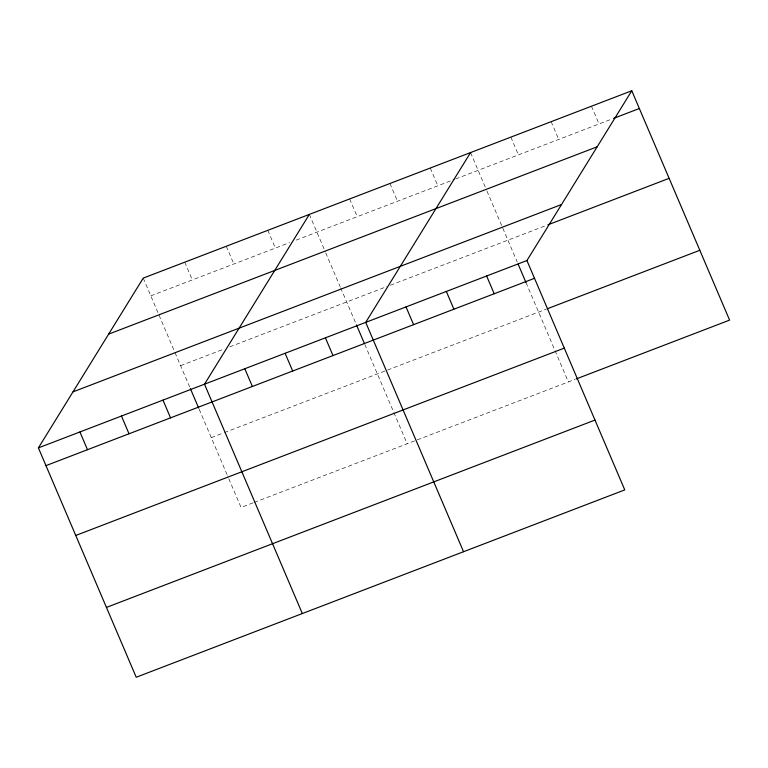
<?xml version="1.0" encoding="UTF-8"?>
<svg xmlns="http://www.w3.org/2000/svg" width="768" height="768" viewBox="0 0 768 768"><rect width="100%" height="100%" fill="white"/><g stroke="black" fill="none" stroke-linecap="round" stroke-linejoin="round"><path stroke-width="0.58" stroke-dasharray="3.84 2.88" d="M150.806 295.843L289.584 242.63M296.141 240.115L454.618 179.347M455.731 178.915L612.47 118.81M180.586 365.674L222.115 349.747M229.766 346.819L386.995 286.522M390.355 285.235L548.218 224.707M211.277 437.626L223.296 433.008M224.39 432.595L546.432 309.101M253.085 502.838L241.066 507.456L227.568 475.814M254.179 502.426L575.098 379.354M591.466 106.214L599.04 123.965M551.165 121.67L558.73 139.421M510.864 137.126L518.429 154.877M470.554 152.582L486.499 189.965M486.97 191.059L517.21 261.955M526.042 282.672L568.387 381.936M430.253 168.038L437.818 185.779M389.942 183.494L397.517 201.235M349.642 198.95L357.216 216.691M309.341 214.406L325.286 251.789M325.747 252.883L340.176 286.704M340.646 287.798L355.987 323.779M364.829 344.496L407.165 443.76M267.811 230.333L275.386 248.074M226.291 246.25L233.856 264M184.762 262.176L192.326 279.926M143.232 278.102L174.538 351.494M175.008 352.579L189.888 387.475M199.19 409.277L227.098 474.72"/><path stroke-width="1.15" d="M631.776 90.758L526.934 260.544L624.768 489.898L136.224 677.242L38.4 447.888L143.232 278.102L631.776 90.758L729.6 320.112L576.221 378.931M309.341 214.406L204.499 384.192L302.333 613.546M470.554 152.582L365.722 322.368L463.546 551.722M613.594 118.378L639.341 108.509M108.643 334.128L597.178 146.794M72.998 391.862L561.533 204.518M548.218 224.707L669.13 178.339M38.4 447.888L526.934 260.544M45.965 465.629L534.509 278.294M547.555 308.669L699.811 250.282M75.754 535.459L564.288 348.125M106.445 607.411L594.979 420.067M518.141 264.144L526.042 282.672M486.634 276L494.198 293.75M446.333 291.456L453.898 309.206M406.022 306.912L413.597 324.662M356.458 324.874L364.358 343.402M325.421 337.824L332.986 355.574M285.11 353.28L292.685 371.03M244.81 368.736L252.374 386.486M190.349 388.57L198.72 408.192M162.979 400.118L170.544 417.859M121.45 416.045L129.024 433.786M79.93 431.962L87.494 449.712"/></g></svg>
